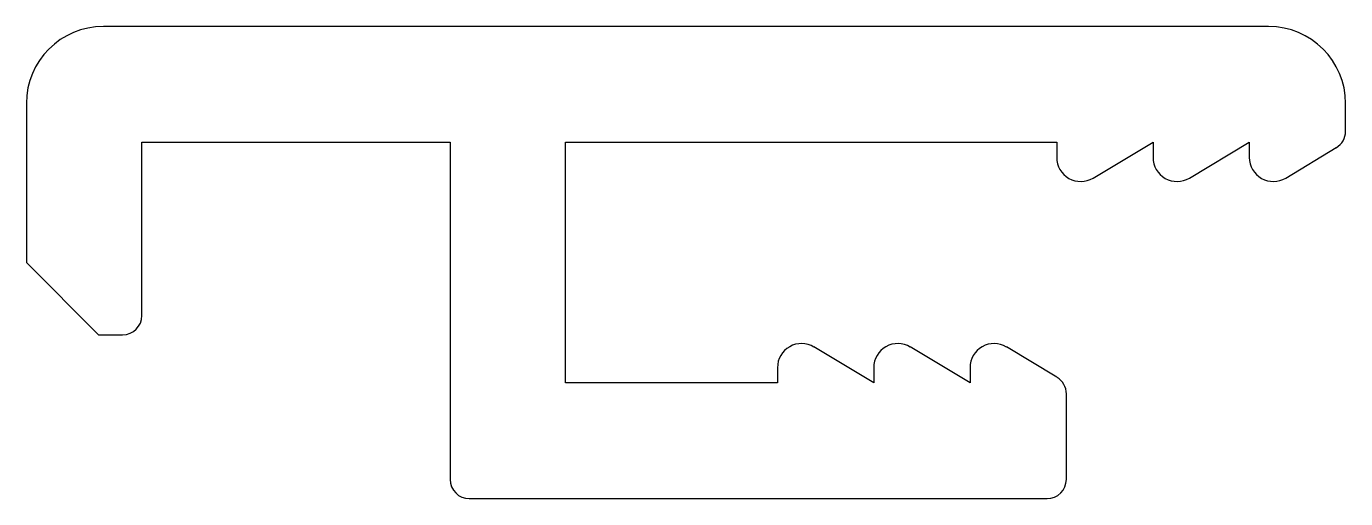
# Model space of a CAD drawing. Extents: x 735.7 to 749.4, y 561.3 to 566.2.
import ezdxf

# ---------------------------------------------------------------- set-up
doc = ezdxf.new("R2010")
doc.units = 0
doc.layers.get('0').update_dxf_attribs({"linetype": 'CONTINUOUS'})

msp = doc.modelspace()

# ---------------------------------------------------------------- linework, layer by layer
at = {"linetype": 'CONTINUOUS'}
for p, q in [((748.611, 566.241), (736.511, 566.241)), ((735.711, 565.441), (735.711, 563.791)), ((749.411, 565.154), (749.411, 565.441)), ((736.911, 563.241), (736.911, 565.041)), ((736.911, 565.041), (740.111, 565.041)), ((740.111, 565.041), (740.111, 561.541)), ((741.311, 562.541), (741.311, 565.041)), ((741.311, 565.041), (746.411, 565.041)), ((746.411, 565.041), (746.411, 564.882)), ((746.79, 564.668), (747.411, 565.041)), ((747.411, 565.041), (747.411, 564.882)), ((747.79, 564.668), (748.411, 565.041)), ((748.411, 565.041), (748.411, 564.882)), ((748.79, 564.668), (749.314, 564.983)), ((735.711, 563.791), (736.461, 563.041)), ((736.461, 563.041), (736.711, 563.041)), ((744.511, 562.541), (743.89, 562.915)), ((745.511, 562.541), (744.89, 562.915)), ((746.414, 562.6), (745.89, 562.915)), ((743.511, 562.7), (743.511, 562.541)), ((744.511, 562.7), (744.511, 562.541)), ((745.511, 562.7), (745.511, 562.541)), ((743.511, 562.541), (741.311, 562.541)), ((746.511, 561.541), (746.511, 562.428)), ((740.311, 561.341), (746.311, 561.341))]:
    msp.add_line(p, q, dxfattribs=at)
for centre, radius, start, end in [((736.511, 565.441), 0.8, 90, 180), ((748.611, 565.441), 0.8, 0, 90), ((749.211, 565.154), 0.2, 301, 0), ((746.661, 564.882), 0.25, 180, 301), ((747.661, 564.882), 0.25, 180, 301), ((748.661, 564.882), 0.25, 180, 301), ((736.711, 563.241), 0.2, 270, 0), ((743.761, 562.7), 0.25, 59, 180), ((744.761, 562.7), 0.25, 59, 180), ((745.761, 562.7), 0.25, 59, 180), ((746.311, 562.428), 0.2, 360, 59), ((740.311, 561.541), 0.2, 180, 270), ((746.311, 561.541), 0.2, 270, 0)]:
    msp.add_arc(centre, radius, start, end, dxfattribs=at)

doc.saveas('drawing.dxf')
